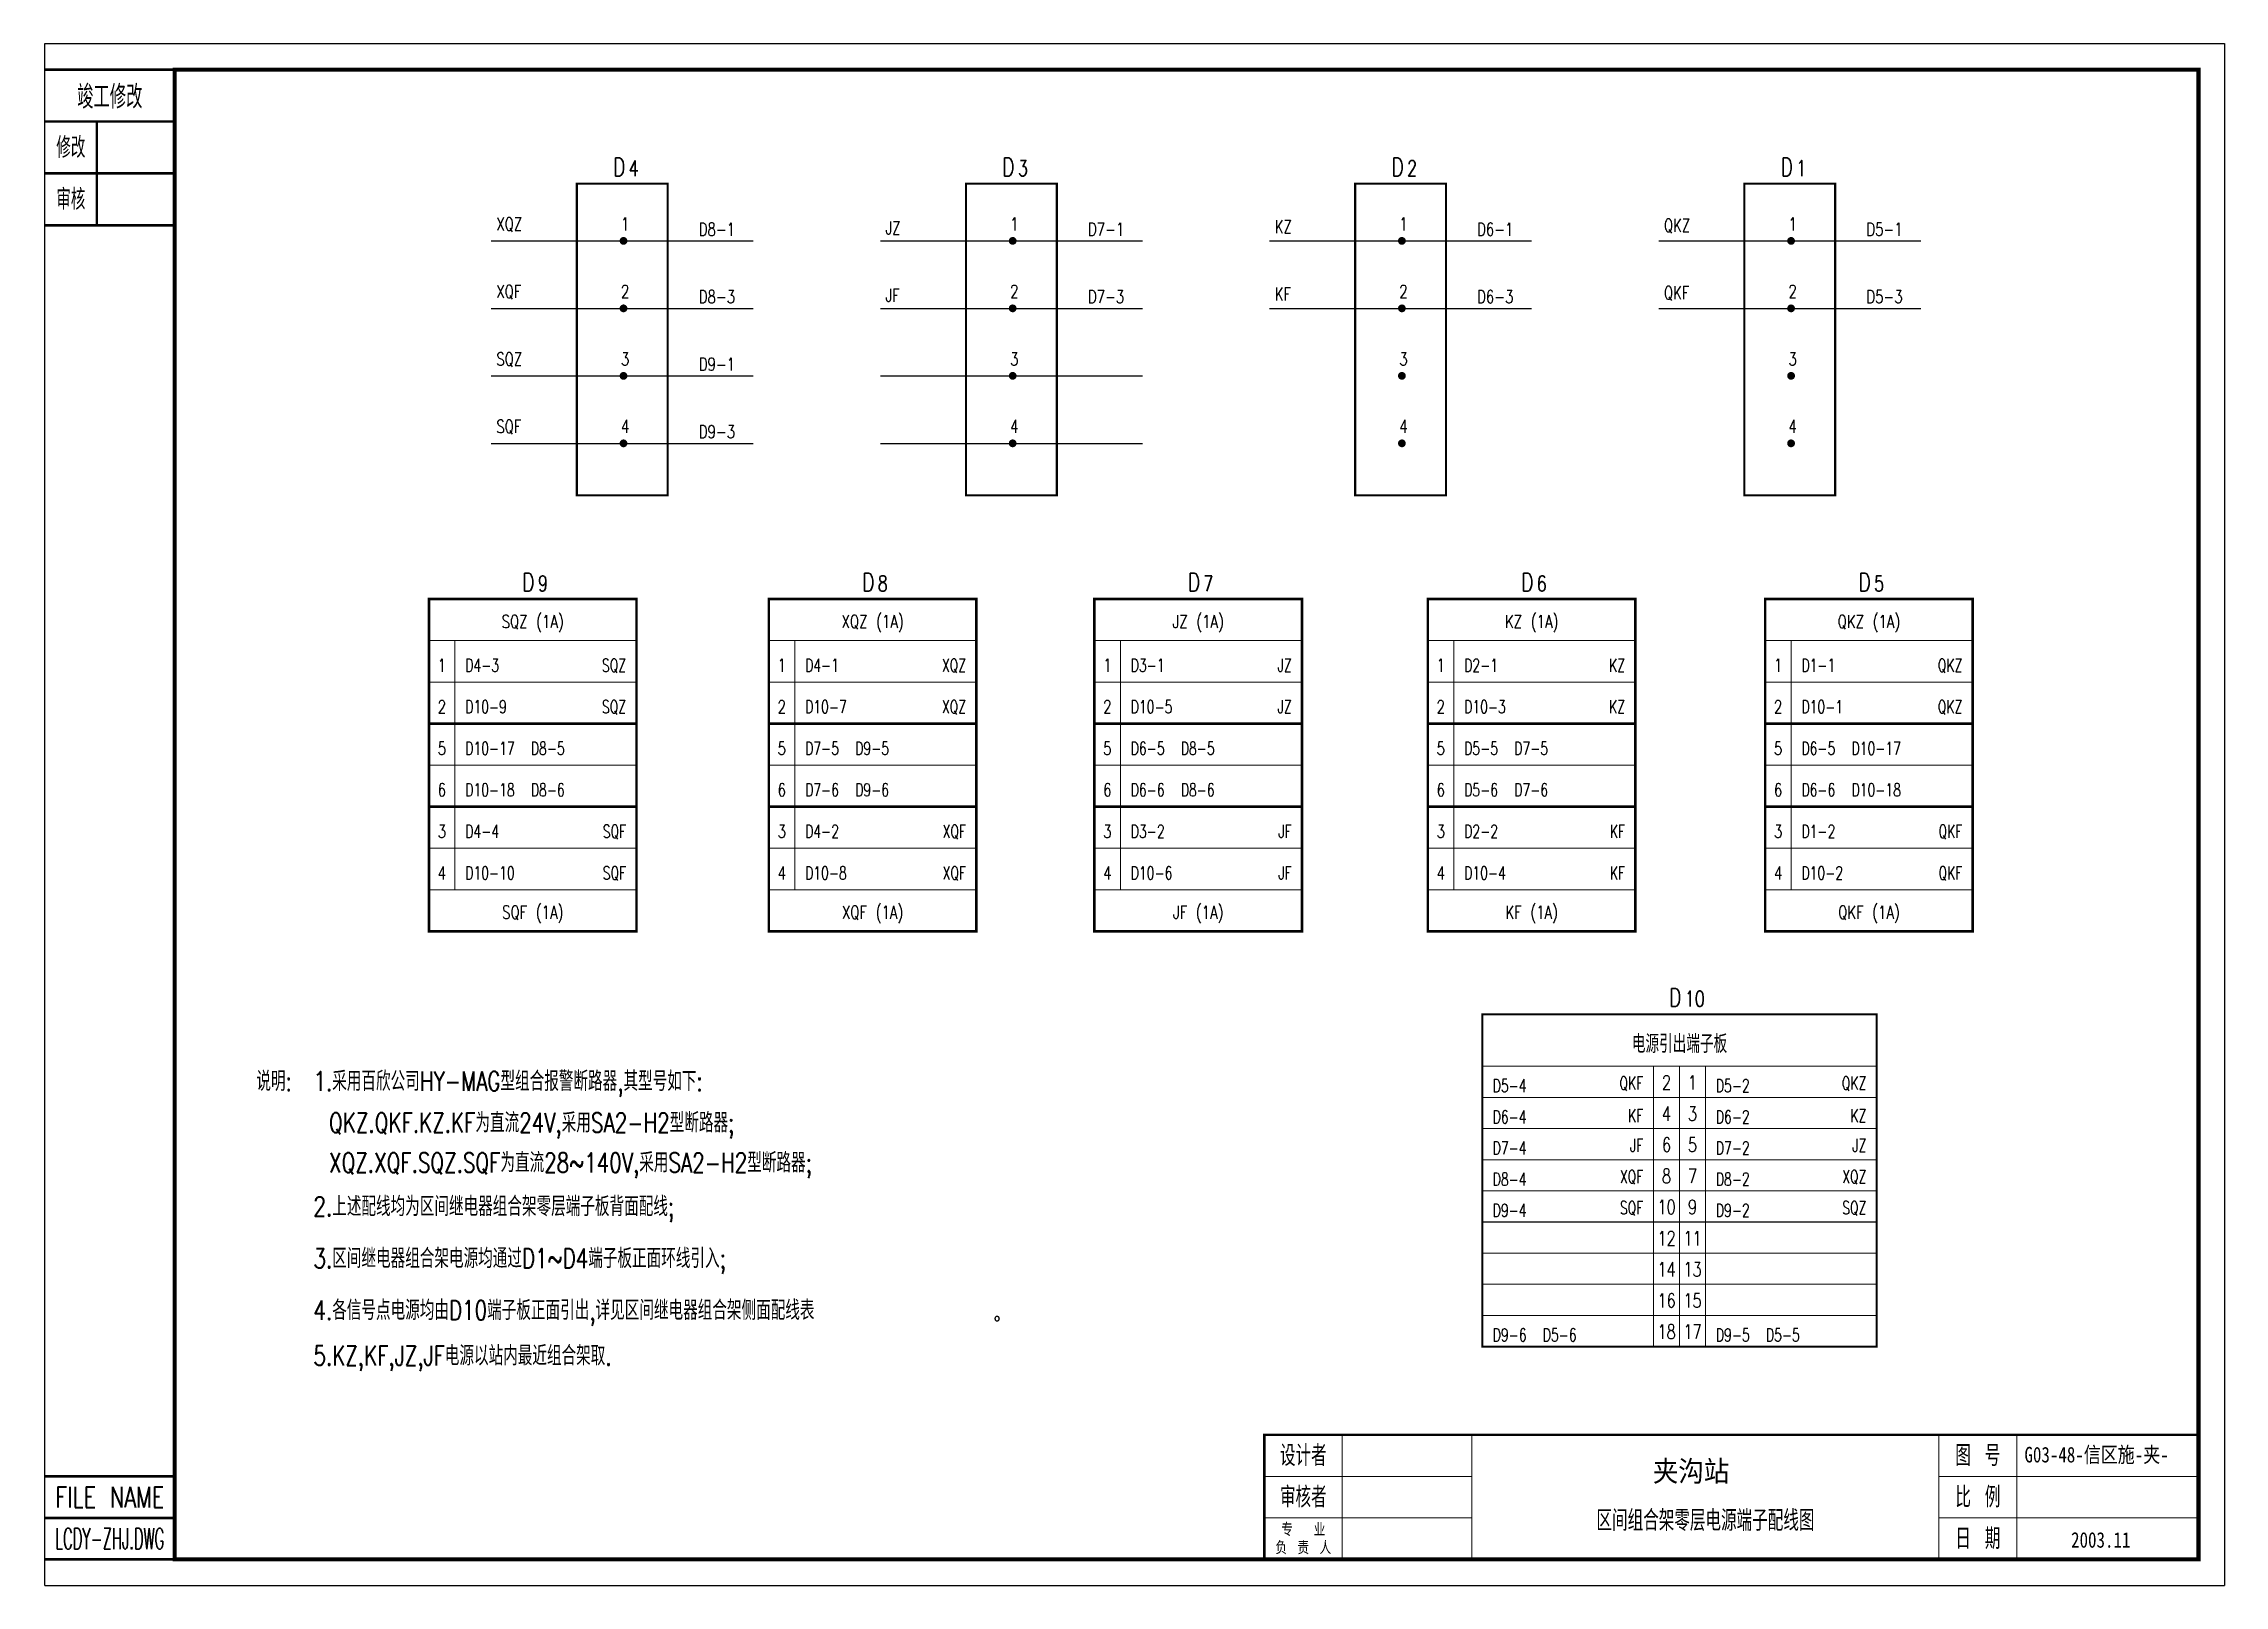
# Model space of a CAD drawing. Extents: x 0 to 420, y 0 to 297.
import ezdxf
from ezdxf.enums import TextEntityAlignment as Align

# ---------------------------------------------------------------- set-up
doc = ezdxf.new("R2010")
doc.units = 0
doc.header["$LTSCALE"] = 10
doc.header["$MEASUREMENT"] = 0
doc.linetypes.add('DASHEDX2', pattern=[1.5, 1, -0.5])
doc.layers.get('0').update_dxf_attribs({"linetype": 'CONTINUOUS'})
doc.layers.add('DEFINE', color=7, linetype='CONTINUOUS')
doc.styles.add('CHINESE', font='SimSun.ttf', dxfattribs={"width": 0.9})
doc.styles.add('HZ', font='TXT', dxfattribs={"width": 0.7, "bigfont": 'HZTXT'})
doc.styles.get("Standard").update_dxf_attribs({"font": 'txt.shx', "width": 0.75, "bigfont": 'hztxt.shx'})

# ---------------------------------------------------------------- blocks, each defined once
blk = doc.blocks.new('WJM')
at = {"const_width": 0.5}
for points in [[(-25, 16), (0, 16)], [(-25, 8), (0, 8)], [(0, 0), (-25, 0)]]:
    blk.add_lwpolyline(points, dxfattribs=at)
at = {"style": 'HZ', "width": 0.63}
blk.add_text('FILE NAME', height=4, dxfattribs=at).set_placement((-23, 10), (-2, 10), align=Align.FIT)
at = {"style": 'HZ', "width": 0.715909}
blk.add_attdef('FILENAME', text='', height=4, dxfattribs=at).set_placement((-23, 2), (-2, 2), align=Align.FIT)
blk = doc.blocks.new('JGB')
at = {"const_width": 0.5}
for points in [[(-25, 0), (0, 0)], [(-25, -10), (0, -10)], [(-15, -10), (-15, -30)], [(-25, -20), (0, -20)], [(-25, -30), (0, -30)]]:
    blk.add_lwpolyline(points, dxfattribs=at)
at = {"width": 0.7}
for s, height, p in [('竣工修改', 4.5, (-12.5, -7.5)), ('修改', 4, (-20, -17)), ('审核', 4, (-20, -27))]:
    blk.add_text(s, height=height, dxfattribs=at).set_placement(p, align=Align.CENTER)
blk = doc.blocks.new('MARKS')
for points, const_width in [([(180, 24), (0, 24), (0, 0)], 0.5), ([(15, 24), (15, 0)], 0.2), ([(40, 24), (40, 0)], 0.2), ([(130, 24), (130, 0)], 0.2), ([(145, 24), (145, 0)], 0.2), ([(180, 24), (180, 0)], 0.5), ([(40, 16), (0, 16)], 0.2), ([(180, 16), (130, 16)], 0.2), ([(0, 8), (40, 8)], 0.2), ([(180, 8), (130, 8)], 0.2)]:
    blk.add_lwpolyline(points, dxfattribs=dict(const_width=const_width))
for s, height, width, p in [('设计者', 4, 0.75, (7.5, 18)), ('图 号', 4, 0.75, (137.5, 18)), ('审核者', 4, 0.75, (7.5, 10)), ('比 例', 4, 0.75, (137.5, 10)), ('专  业', 2.5, 0.9, (7.5, 4.5)), ('日 期', 4, 0.75, (137.5, 2)), ('负 责 人', 2.5, 0.9, (7.5, 1))]:
    blk.add_text(s, height=height, dxfattribs=dict(width=width)).set_placement(p, align=Align.CENTER)

msp = doc.modelspace()

# ---------------------------------------------------------------- linework, layer by layer
for p, q in [((86, 259), (136.5, 259)), ((161, 259), (211.5, 259)), ((236, 259), (286.5, 259)), ((311, 259), (361.5, 259)), ((86, 246), (136.5, 246)), ((161, 246), (211.5, 246)), ((236, 246), (286.5, 246)), ((311, 246), (361.5, 246)), ((86, 233), (136.5, 233)), ((161, 233), (211.5, 233)), ((86, 220), (136.5, 220)), ((161, 220), (211.5, 220))]:
    msp.add_line(p, q)
for points in [[(0, 0), (0, 297), (420, 297), (420, 0)], [(0, 0), (420, 0)]]:
    msp.add_lwpolyline(points)
for points, const_width in [([(25, 5), (25, 292), (415, 292), (415, 5)], 0.8), ([(102.5, 270), (120, 270), (120, 210), (102.5, 210)], 0.4), ([(177.5, 270), (195, 270), (195, 210), (177.5, 210)], 0.4), ([(252.5, 270), (270, 270), (270, 210), (252.5, 210)], 0.4), ([(327.5, 270), (345, 270), (345, 210), (327.5, 210)], 0.4)]:
    msp.add_lwpolyline(points, close=True, dxfattribs=dict(const_width=const_width))
at = {"const_width": 0.75}
for points in [[(111.125, 259, 1), (111.875, 259, 1)], [(186.125, 259, 1), (186.875, 259, 1)], [(261.125, 259, 1), (261.875, 259, 1)], [(336.125, 259, 1), (336.875, 259, 1)], [(111.125, 246, 1), (111.875, 246, 1)], [(186.125, 246, 1), (186.875, 246, 1)], [(261.125, 246, 1), (261.875, 246, 1)], [(336.125, 246, 1), (336.875, 246, 1)], [(111.125, 233, 1), (111.875, 233, 1)], [(186.125, 233, 1), (186.875, 233, 1)], [(261.125, 233, 1), (261.875, 233, 1)], [(336.125, 233, 1), (336.875, 233, 1)], [(111.125, 220, 1), (111.875, 220, 1)], [(186.125, 220, 1), (186.875, 220, 1)], [(261.125, 220, 1), (261.875, 220, 1)], [(336.125, 220, 1), (336.875, 220, 1)]]:
    msp.add_lwpolyline(points, format="xyb", close=True, dxfattribs=at)
for points, const_width in [([(74, 190), (114, 190), (114, 126), (74, 126), (74, 190)], 0.5), ([(139.5, 190), (179.5, 190), (179.5, 126), (139.5, 126), (139.5, 190)], 0.5), ([(202.25, 190), (242.25, 190), (242.25, 126), (202.25, 126), (202.25, 190)], 0.5), ([(266.5, 190), (306.5, 190), (306.5, 126), (266.5, 126), (266.5, 190)], 0.5), ([(331.5, 190), (371.5, 190), (371.5, 126), (331.5, 126), (331.5, 190)], 0.5), ([(74, 182), (114, 182)], 0.2), ([(79, 134), (79, 182)], 0.2), ([(139.5, 182), (179.5, 182)], 0.2), ([(144.5, 134), (144.5, 182)], 0.2), ([(202.25, 182), (242.25, 182)], 0.2), ([(207.25, 134), (207.25, 182)], 0.2), ([(266.5, 182), (306.5, 182)], 0.2), ([(271.5, 134), (271.5, 182)], 0.2), ([(331.5, 182), (371.5, 182)], 0.2), ([(336.5, 134), (336.5, 182)], 0.2), ([(74, 174), (114, 174)], 0.2), ([(139.5, 174), (179.5, 174)], 0.2), ([(202.25, 174), (242.25, 174)], 0.2), ([(266.5, 174), (306.5, 174)], 0.2), ([(331.5, 174), (371.5, 174)], 0.2), ([(74, 166), (114, 166)], 0.5), ([(139.5, 166), (179.5, 166)], 0.5), ([(202.25, 166), (242.25, 166)], 0.5), ([(266.5, 166), (306.5, 166)], 0.5), ([(331.5, 166), (371.5, 166)], 0.5), ([(74, 158), (114, 158)], 0.2), ([(139.5, 158), (179.5, 158)], 0.2), ([(202.25, 158), (242.25, 158)], 0.2), ([(266.5, 158), (306.5, 158)], 0.2), ([(331.5, 158), (371.5, 158)], 0.2), ([(74, 150), (114, 150)], 0.5), ([(139.5, 150), (179.5, 150)], 0.5), ([(202.25, 150), (242.25, 150)], 0.5), ([(266.5, 150), (306.5, 150)], 0.5), ([(331.5, 150), (371.5, 150)], 0.5), ([(74, 142), (114, 142)], 0.2), ([(139.5, 142), (179.5, 142)], 0.2), ([(202.25, 142), (242.25, 142)], 0.2), ([(266.5, 142), (306.5, 142)], 0.2), ([(331.5, 142), (371.5, 142)], 0.2), ([(74, 134), (114, 134)], 0.2), ([(139.5, 134), (179.5, 134)], 0.2), ([(202.25, 134), (242.25, 134)], 0.2), ([(266.5, 134), (306.5, 134)], 0.2), ([(331.5, 134), (371.5, 134)], 0.2), ([(277, 110), (353, 110), (353, 46), (277, 46), (277, 110)], 0.4), ([(277, 100), (353, 100)], 0.2), ([(310, 46), (310, 100)], 0.2), ([(315, 46), (315, 100)], 0.2), ([(320, 46), (320, 100)], 0.2), ([(277, 94), (353, 94)], 0.2), ([(277, 88), (353, 88)], 0.2), ([(277, 82), (353, 82)], 0.2), ([(277, 76), (353, 76)], 0.2), ([(277, 70), (353, 70)], 0.2), ([(277, 64), (353, 64)], 0.2), ([(277, 58), (353, 58)], 0.2), ([(277, 52), (353, 52)], 0.2), ([(415, 29.4), (415, 5), (235, 5)], 0.5)]:
    msp.add_lwpolyline(points, dxfattribs=dict(const_width=const_width))
at = {"linetype": 'DASHEDX2'}
msp.add_lwpolyline([(183.075, 51.377, 1), (183.925, 51.377, 1)], format="xyb", close=True, dxfattribs=at)
msp.add_lwpolyline([(183.075, 51.377, 1), (183.925, 51.377, 1)], format="xyb", close=True, dxfattribs=at)

# ---------------------------------------------------------------- block references
for name, p in [('JGB', (25, 292)), ('MARKS', (235, 5))]:
    msp.add_blockref(name, p, dxfattribs=at)
ref = msp.add_blockref('WJM', (25, 5))
ref.add_attrib('FILENAME', 'LCDY-ZHJ.DWG', dxfattribs={"height": 4, "style": 'HZ', "width": 0.463235}).set_placement((2, 7), (23, 7), align=Align.FIT)

# ---------------------------------------------------------------- texts
at = {"width": 0.75}
for s, height, p in [('D', 3.5, (109.5, 271.5)), ('4', 3, (112.5, 271.5)), ('D', 3.5, (184.5, 271.5)), ('3', 3, (187.5, 271.5)), ('D', 3.5, (259.5, 271.5)), ('2', 3, (262.5, 271.5)), ('D', 3.5, (334.5, 271.5)), ('1', 3, (337.5, 271.5)), ('XQZ', 2.5, (87, 261)), ('1', 2.5, (111, 261)), ('D8-1', 2.5, (126, 260)), ('JZ', 2.5, (162, 260.25)), ('1', 2.5, (186, 261)), ('D7-1', 2.5, (201, 260)), ('KZ', 2.5, (237, 260.5)), ('1', 2.5, (261, 261)), ('D6-1', 2.5, (276, 260)), ('QKZ', 2.5, (312, 260.75)), ('1', 2.5, (336, 261)), ('D5-1', 2.5, (351, 260)), ('XQF', 2.5, (87, 248)), ('2', 2.5, (111, 248)), ('D8-3', 2.5, (126, 247)), ('JF', 2.5, (162, 247.25)), ('2', 2.5, (186, 248)), ('D7-3', 2.5, (201, 247)), ('KF', 2.5, (237, 247.5)), ('2', 2.5, (261, 248)), ('D6-3', 2.5, (276, 247)), ('QKF', 2.5, (312, 247.75)), ('2', 2.5, (336, 248)), ('D5-3', 2.5, (351, 247)), ('SQZ', 2.5, (87, 235)), ('3', 2.5, (111, 235)), ('D9-1', 2.5, (126, 234)), ('3', 2.5, (186, 235)), ('3', 2.5, (261, 235)), ('3', 2.5, (336, 235)), ('SQF', 2.5, (87, 222)), ('4', 2.5, (111, 222)), ('D9-3', 2.5, (126, 221)), ('4', 2.5, (186, 222)), ('4', 2.5, (261, 222)), ('4', 2.5, (336, 222)), ('D', 3.5, (92, 191.5)), ('9', 3, (95, 191.5)), ('D', 3.5, (157.5, 191.5)), ('8', 3, (160.5, 191.5)), ('D', 3.5, (220.25, 191.5)), ('7', 3, (223.25, 191.5)), ('D', 3.5, (284.5, 191.5)), ('6', 3, (287.5, 191.5)), ('D', 3.5, (349.5, 191.5)), ('5', 3, (352.5, 191.5)), ('D', 3.5, (313, 111.5)), ('10', 3, (316, 111.5))]:
    msp.add_text(s, height=height, dxfattribs=at).set_placement(p)
for s, height, p in [('SQZ (1A)', 2.5, (94, 185.5)), ('XQZ (1A)', 2.5, (159.5, 185.5)), ('JZ (1A)', 2.5, (222.25, 185.5)), ('KZ (1A)', 2.5, (286.5, 185.5)), ('QKZ (1A)', 2.5, (351.5, 185.5)), ('SQF (1A)', 2.5, (94, 129.5)), ('XQF (1A)', 2.5, (159.5, 129.5)), ('JF (1A)', 2.5, (222.25, 129.5)), ('KF (1A)', 2.5, (286.5, 129.5)), ('QKF (1A)', 2.5, (351.5, 129.5)), ('电源引出端子板', 3.5, (315, 104.5))]:
    msp.add_text(s, height=height, dxfattribs=at).set_placement(p, align=Align.MIDDLE)
at = {"linetype": 'DASHEDX2', "width": 0.75}
for s, height, p in [('1', 2.5, (76.5, 176)), ('1', 2.5, (142, 176)), ('1', 2.5, (204.75, 176)), ('1', 2.5, (269, 176)), ('1', 2.5, (334, 176)), ('2', 2.5, (76.5, 168)), ('2', 2.5, (142, 168)), ('2', 2.5, (204.75, 168)), ('2', 2.5, (269, 168)), ('2', 2.5, (334, 168)), ('5', 2.5, (76.5, 160)), ('5', 2.5, (142, 160)), ('5', 2.5, (204.75, 160)), ('5', 2.5, (269, 160)), ('5', 2.5, (334, 160)), ('6', 2.5, (76.5, 152)), ('6', 2.5, (142, 152)), ('6', 2.5, (204.75, 152)), ('6', 2.5, (269, 152)), ('6', 2.5, (334, 152)), ('3', 2.5, (76.5, 144)), ('3', 2.5, (142, 144)), ('3', 2.5, (204.75, 144)), ('3', 2.5, (269, 144)), ('3', 2.5, (334, 144)), ('4', 2.5, (76.5, 136)), ('4', 2.5, (142, 136)), ('4', 2.5, (204.75, 136)), ('4', 2.5, (269, 136)), ('4', 2.5, (334, 136)), ('2', 2.75, (312.5, 95.5)), ('1', 2.75, (317.5, 95.5)), ('4', 2.75, (312.5, 89.5)), ('3', 2.75, (317.5, 89.5)), ('6', 2.75, (312.5, 83.5)), ('5', 2.75, (317.5, 83.5)), ('8', 2.75, (312.5, 77.5)), ('7', 2.75, (317.5, 77.5)), ('10', 2.75, (312.5, 71.5)), ('9', 2.75, (317.5, 71.5)), ('12', 2.75, (312.5, 65.5)), ('11', 2.75, (317.5, 65.5)), ('14', 2.75, (312.5, 59.5)), ('13', 2.75, (317.5, 59.5)), ('16', 2.75, (312.5, 53.5)), ('15', 2.75, (317.5, 53.5)), ('18', 2.75, (312.5, 47.5)), ('17', 2.75, (317.5, 47.5))]:
    msp.add_text(s, height=height, dxfattribs=at).set_placement(p, align=Align.CENTER)
at = {"linetype": 'DASHEDX2', "style": 'HZ'}
for s, height, width, p in [('D4-3', 2.5, 0.7, (81, 176)), ('D4-1', 2.5, 0.7, (146.5, 176)), ('D3-1', 2.5, 0.7, (209.25, 176)), ('D2-1', 2.5, 0.7, (273.5, 176)), ('D1-1', 2.5, 0.7, (338.5, 176)), ('D10-9', 2.5, 0.7, (81, 168)), ('D10-7', 2.5, 0.7, (146.5, 168)), ('D10-5', 2.5, 0.7, (209.25, 168)), ('D10-3', 2.5, 0.7, (273.5, 168)), ('D10-1', 2.5, 0.7, (338.5, 168)), ('D10-17  D8-5', 2.5, 0.7, (81, 160)), ('D7-5  D9-5', 2.5, 0.7, (146.5, 160)), ('D6-5  D8-5', 2.5, 0.7, (209.25, 160)), ('D5-5  D7-5', 2.5, 0.7, (273.5, 160)), ('D6-5  D10-17', 2.5, 0.7, (338.5, 160)), ('D10-18  D8-6', 2.5, 0.7, (81, 152)), ('D7-6  D9-6', 2.5, 0.7, (146.5, 152)), ('D6-6  D8-6', 2.5, 0.7, (209.25, 152)), ('D5-6  D7-6', 2.5, 0.7, (273.5, 152)), ('D6-6  D10-18', 2.5, 0.7, (338.5, 152)), ('D4-4', 2.5, 0.7, (81, 144)), ('D4-2', 2.5, 0.7, (146.5, 144)), ('D3-2', 2.5, 0.7, (209.25, 144)), ('D2-2', 2.5, 0.7, (273.5, 144)), ('D1-2', 2.5, 0.7, (338.5, 144)), ('D10-10', 2.5, 0.7, (81, 136)), ('D10-8', 2.5, 0.7, (146.5, 136)), ('D10-6', 2.5, 0.7, (209.25, 136)), ('D10-4', 2.5, 0.7, (273.5, 136)), ('D10-2', 2.5, 0.7, (338.5, 136)), ('说明:', 3.75, 0.75, (40.75, 95.25)), ('1.采用百欣公司HY-MAG型组合报警断路器,其型号如下:', 3.75, 0.75, (51.75, 95.25)), ('D5-4', 2.5, 0.7, (279, 95)), ('D5-2', 2.5, 0.7, (322, 95)), ('QKZ.QKF.KZ.KF为直流24V,采用SA2-H2型断路器; ', 3.75, 0.75, (54.75, 87.25)), ('D6-4', 2.5, 0.7, (279, 89)), ('D6-2', 2.5, 0.7, (322, 89)), ('D7-4', 2.5, 0.7, (279, 83)), ('D7-2', 2.5, 0.7, (322, 83)), ('XQZ.XQF.SQZ.SQF为直流28~140V,采用SA2-H2型断路器;', 3.75, 0.75, (54.75, 79.563)), ('D8-4', 2.5, 0.7, (279, 77)), ('D8-2', 2.5, 0.7, (322, 77)), ('2.上述配线均为区间继电器组合架零层端子板背面配线;', 3.75, 0.75, (51.75, 71.127)), ('D9-4', 2.5, 0.7, (279, 71)), ('D9-2', 2.5, 0.7, (322, 71)), ('3.区间继电器组合架电源均通过D1~D4端子板正面环线引入;', 3.75, 0.75, (51.75, 61.127)), ('4.各信号点电源均由D10端子板正面引出,详见区间继电器组合架侧面配线表', 3.75, 0.75, (51.75, 51.127)), ('5.KZ,KF,JZ,JF电源以站内最近组合架取.', 3.75, 0.75, (51.75, 42.377)), ('D9-6  D5-6', 2.5, 0.7, (279, 47)), ('D9-5  D5-5', 2.5, 0.7, (322, 47))]:
    msp.add_text(s, height=height, dxfattribs=dict(at, width=width)).set_placement(p)
at = {"linetype": 'DASHEDX2', "style": 'HZ', "width": 0.7}
for s, p in [('SQZ', (112, 176)), ('XQZ', (177.5, 176)), ('JZ', (240.25, 176)), ('KZ', (304.5, 176)), ('QKZ', (369.5, 176)), ('SQZ', (112, 168)), ('XQZ', (177.5, 168)), ('JZ', (240.25, 168)), ('KZ', (304.5, 168)), ('QKZ', (369.5, 168)), ('SQF', (112, 144)), ('XQF', (177.5, 144)), ('JF', (240.25, 144)), ('KF', (304.5, 144)), ('QKF', (369.5, 144)), ('SQF', (112, 136)), ('XQF', (177.5, 136)), ('JF', (240.25, 136)), ('KF', (304.5, 136)), ('QKF', (369.5, 136)), ('QKF', (308, 95.5)), ('QKZ', (351, 95.5)), ('KF', (308, 89.25)), ('KZ', (351, 89.25)), ('JF', (308, 83.5)), ('JZ', (351, 83.5)), ('XQF', (308, 77.5)), ('XQZ', (351, 77.5)), ('SQF', (308, 71.5)), ('SQZ', (351, 71.5))]:
    msp.add_text(s, height=2.5, dxfattribs=at).set_placement(p, align=Align.RIGHT)
at = {"style": 'HZ', "width": 0.75}
msp.add_text('区间组合架零层电源端子配线图', height=4, dxfattribs=at).set_placement((320, 12.5), align=Align.MIDDLE_CENTER)
at = {"layer": 'DEFINE', "color": 5, "style": 'CHINESE', "width": 0.8}
for s, p in [('G03-48-信区施-夹-', (395.368, 25.235)), ('2003.11', (396.174, 8.735))]:
    msp.add_text(s, height=3, dxfattribs=at).set_placement(p, align=Align.MIDDLE)
at = {"layer": 'DEFINE', "color": 5, "style": 'CHINESE', "width": 0.9}
msp.add_text('夹沟站', height=4, dxfattribs=at).set_placement((317.225, 22), align=Align.MIDDLE_CENTER)

doc.saveas('drawing.dxf')
